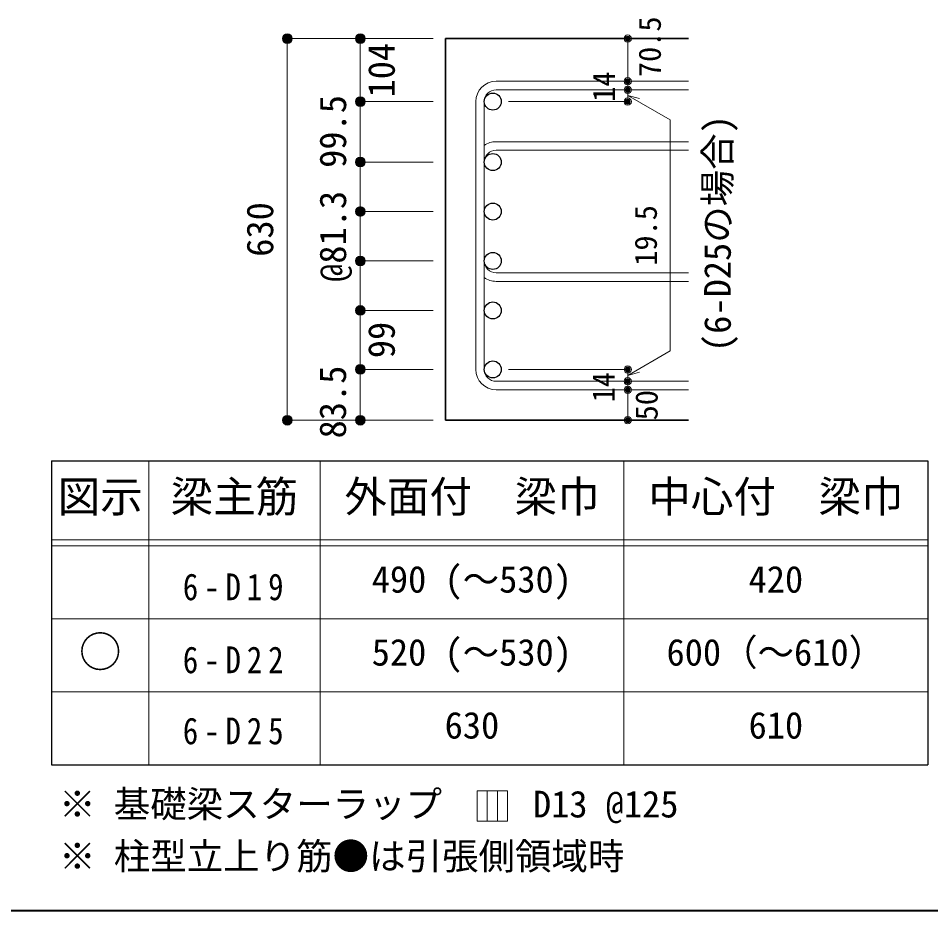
# Model space of a CAD drawing. Units: millimetres at full size, sheet at 1:20; some dimension numbers follow another scale. Extents: x -3982 to 3969, y -2797 to 2801.
# Drawn here: x 910 to 2412, y -2797 to -1329 of the extents above; entities that cross this region are included whole.
import ezdxf
from ezdxf.enums import TextEntityAlignment as Align

# ---------------------------------------------------------------- set-up
doc = ezdxf.new("R2010")
doc.units = ezdxf.units.MM
doc.header["$LTSCALE"] = 20
doc.header["$PDMODE"] = 32
doc.header["$PDSIZE"] = 12
for name, color, linetype, lineweight in [('6-1_躯体線', 2, 'Continuous', 35), ('6-5_梁主筋', 7, 'Continuous', 18), ('6-6_S.T.P.', 7, 'Continuous', 18), ('6-7_文字', 7, 'Continuous', 18), ('6-D_寸法', 4, 'Continuous', 9), ('6-E_枠', 7, 'Continuous', 18), ('F-0_枠', 6, 'Continuous', 40)]:
    doc.layers.add(name, color=color, linetype=linetype, lineweight=lineweight)
doc.styles.add('ＭＳ ゴシック', font='')
doc.styles.get('ＭＳ ゴシック').set_extended_font_data('MS Gothic')

msp = doc.modelspace()

# ---------------------------------------------------------------- linework, layer by layer
at = {"layer": '6-1_躯体線'}
for p, q in [((1612.96, -1362.75), (2012.96, -1362.75)), ((1612.96, -1990.25), (2012.96, -1990.25))]:
    msp.add_line(p, q, dxfattribs=at)
at = {"layer": '6-5_梁主筋', "color": 3, "lineweight": 25}
for centre in [(1690.96, -1466.38), (1690.96, -1565.75), (1690.96, -1647.08), (1690.96, -1728.41), (1690.96, -1809.75), (1690.96, -1906.75)]:
    msp.add_circle(centre, 14, dxfattribs=at)
at = {"layer": '6-6_S.T.P.'}
for p, q in [((1696.46, -1432.88), (2012.96, -1432.88)), ((1696.46, -1446.88), (2012.96, -1446.88)), ((1662.96, -1466.38), (1662.96, -1906.75)), ((1676.96, -1466.38), (1676.96, -1906.75)), ((1696.46, -1532.25), (2012.96, -1532.25)), ((1696.46, -1546.25), (2012.96, -1546.25)), ((1696.46, -1747.91), (2012.96, -1747.91)), ((1696.46, -1761.91), (2012.96, -1761.91)), ((1696.46, -1926.25), (2012.96, -1926.25)), ((1696.46, -1940.25), (2012.96, -1940.25))]:
    msp.add_line(p, q, dxfattribs=at)
for centre, radius, start, end in [((1696.46, -1466.38), 33.5, 90, 180), ((1696.46, -1466.38), 19.5, 90, 180), ((1696.46, -1565.75), 33.5, 90, 125.59765), ((1696.46, -1565.75), 19.5, 90, 180), ((1696.46, -1728.41), 19.5, 180, 270), ((1696.46, -1728.41), 33.5, 234.40235, 270), ((1696.46, -1906.75), 33.5, 180, 270), ((1696.46, -1906.75), 19.5, 180, 270)]:
    msp.add_arc(centre, radius, start, end, dxfattribs=at)
at = {"layer": '6-7_文字'}
for p, q in [((1681.86, -2599.61), (1681.86, -2649.61)), ((1698.53, -2599.61), (1698.53, -2649.61))]:
    msp.add_line(p, q, dxfattribs=at)
msp.add_lwpolyline([(1665.19, -2649.61), (1715.19, -2649.61), (1715.19, -2599.61), (1665.19, -2599.61)], close=True, dxfattribs=at)
at = {"layer": '6-D_寸法'}
for p, q in [((1352.96, -1362.75), (1352.96, -1990.25)), ((1912.96, -1432.31), (1912.96, -1362.75)), ((1912.96, -1446.88), (1912.96, -1432.88)), ((1912.96, -1456.06), (1983.02, -1496.51)), ((1912.96, -1456.06), (1932.28, -1461.23)), ((1472.96, -1466.38), (1592.96, -1466.38)), ((1912.96, -1466.38), (1716.87, -1466.38)), ((1983.02, -1496.51), (1983.02, -1876.05)), ((1472.96, -1565.75), (1592.96, -1565.75)), ((1472.96, -1565.75), (1472.96, -1809.75)), ((1472.96, -1809.75), (1472.96, -1565.75)), ((1472.96, -1647.08), (1592.96, -1647.08)), ((1472.96, -1728.41), (1592.96, -1728.41)), ((1472.96, -1809.75), (1592.96, -1809.75)), ((1472.96, -1809.75), (1472.96, -1906.75)), ((1472.96, -1809.75), (1472.96, -1906.75)), ((1912.96, -1916.5), (1983.02, -1876.05)), ((1472.96, -1990.25), (1472.96, -1906.75)), ((1912.96, -1906.75), (1716.87, -1906.75)), ((1912.96, -1926.25), (1912.96, -1906.75)), ((1912.96, -1916.5), (1932.28, -1911.32)), ((1912.96, -1940.25), (1912.96, -1926.25)), ((1912.96, -1990.25), (1912.96, -1940.25)), ((1352.96, -1990.25), (1462.82, -1990.25)), ((1352.96, -1990.25), (1472.96, -1990.25)), ((1472.96, -1990.25), (1592.96, -1990.25))]:
    msp.add_line(p, q, dxfattribs=at)
at = {"layer": '6-D_寸法', "color": 2, "lineweight": 35}
msp.add_line((1612.96, -1362.75), (1612.96, -1990.25), dxfattribs=at)
at = {"layer": '6-D_寸法'}
for points in [[(1352.96, -1362.75), (1472.96, -1362.75), (1592.96, -1362.75)], [(1472.96, -1362.75), (1472.96, -1466.38), (1472.96, -1565.75)], [(1912.96, -1446.31), (1912.96, -1466.38), (1912.96, -1446.31)], [(1472.96, -1906.75), (1508.33, -1906.75), (1592.96, -1906.75)]]:
    msp.add_lwpolyline(points, dxfattribs=at)
for centre, radius in [((1352.96, -1362.75), 8), ((1352.96, -1362.75), 7.2), ((1352.96, -1362.75), 6.4), ((1352.96, -1362.75), 5.6), ((1352.96, -1362.75), 4.8), ((1352.96, -1362.75), 4), ((1352.96, -1362.75), 3.2), ((1352.96, -1362.75), 2.4), ((1352.96, -1362.75), 1.6), ((1352.96, -1362.75), 0.8), ((1472.96, -1362.75), 8), ((1472.96, -1362.75), 7.2), ((1472.96, -1362.75), 6.4), ((1472.96, -1362.75), 5.6), ((1472.96, -1362.75), 4.8), ((1472.96, -1362.75), 4), ((1472.96, -1362.75), 3.2), ((1472.96, -1362.75), 2.4), ((1472.96, -1362.75), 1.6), ((1472.96, -1362.75), 0.8), ((1912.96, -1362.75), 4), ((1912.96, -1362.75), 3.6), ((1912.96, -1362.75), 3.2), ((1912.96, -1362.75), 2.8), ((1912.96, -1362.75), 2.4), ((1912.96, -1362.75), 2), ((1912.96, -1362.75), 1.6), ((1912.96, -1362.75), 1.2), ((1912.96, -1362.75), 0.8), ((1912.96, -1362.75), 0.4), ((1912.96, -1432.88), 4), ((1912.96, -1432.88), 3.6), ((1912.96, -1432.88), 3.2), ((1912.96, -1432.88), 2.8), ((1912.96, -1432.88), 2.4), ((1912.96, -1432.88), 2), ((1912.96, -1432.88), 1.6), ((1912.96, -1432.88), 1.2), ((1912.96, -1432.88), 0.8), ((1912.96, -1432.88), 0.4), ((1912.96, -1446.88), 4), ((1912.96, -1446.88), 3.6), ((1912.96, -1446.88), 3.2), ((1912.96, -1446.88), 2.8), ((1912.96, -1446.88), 2.4), ((1912.96, -1446.88), 2), ((1912.96, -1446.88), 1.6), ((1912.96, -1446.88), 1.2), ((1912.96, -1446.88), 0.8), ((1912.96, -1446.88), 0.4), ((1472.96, -1466.38), 8), ((1472.96, -1466.38), 7.2), ((1472.96, -1466.38), 6.4), ((1472.96, -1466.38), 5.6), ((1472.96, -1466.38), 4.8), ((1472.96, -1466.38), 4), ((1472.96, -1466.38), 3.2), ((1472.96, -1466.38), 2.4), ((1472.96, -1466.38), 1.6), ((1472.96, -1466.38), 0.8), ((1912.96, -1466.38), 4), ((1912.96, -1466.38), 3.6), ((1912.96, -1466.38), 3.2), ((1912.96, -1466.38), 2.8), ((1912.96, -1466.38), 2.4), ((1912.96, -1466.38), 2), ((1912.96, -1466.38), 1.6), ((1912.96, -1466.38), 1.2), ((1912.96, -1466.38), 0.8), ((1912.96, -1466.38), 0.4), ((1472.96, -1565.75), 8), ((1472.96, -1565.75), 7.2), ((1472.96, -1565.75), 6.4), ((1472.96, -1565.75), 5.6), ((1472.96, -1565.75), 4.8), ((1472.96, -1565.75), 4), ((1472.96, -1565.75), 3.2), ((1472.96, -1565.75), 2.4), ((1472.96, -1565.75), 1.6), ((1472.96, -1565.75), 0.8), ((1472.96, -1647.08), 8), ((1472.96, -1647.08), 7.2), ((1472.96, -1647.08), 6.4), ((1472.96, -1647.08), 5.6), ((1472.96, -1647.08), 4.8), ((1472.96, -1647.08), 4), ((1472.96, -1647.08), 3.2), ((1472.96, -1647.08), 2.4), ((1472.96, -1647.08), 1.6), ((1472.96, -1647.08), 0.8), ((1472.96, -1728.41), 8), ((1472.96, -1728.41), 7.2), ((1472.96, -1728.41), 6.4), ((1472.96, -1728.41), 5.6), ((1472.96, -1728.41), 4.8), ((1472.96, -1728.41), 4), ((1472.96, -1728.41), 3.2), ((1472.96, -1728.41), 2.4), ((1472.96, -1728.41), 1.6), ((1472.96, -1728.41), 0.8), ((1472.96, -1809.75), 8), ((1472.96, -1809.75), 7.2), ((1472.96, -1809.75), 6.4), ((1472.96, -1809.75), 5.6), ((1472.96, -1809.75), 4.8), ((1472.96, -1809.75), 4), ((1472.96, -1809.75), 3.2), ((1472.96, -1809.75), 2.4), ((1472.96, -1809.75), 1.6), ((1472.96, -1809.75), 0.8), ((1472.96, -1906.75), 8), ((1472.96, -1906.75), 7.2), ((1472.96, -1906.75), 6.4), ((1472.96, -1906.75), 5.6), ((1472.96, -1906.75), 4.8), ((1472.96, -1906.75), 4), ((1472.96, -1906.75), 3.2), ((1472.96, -1906.75), 2.4), ((1472.96, -1906.75), 1.6), ((1472.96, -1906.75), 0.8), ((1912.96, -1906.75), 4), ((1912.96, -1906.75), 3.6), ((1912.96, -1906.75), 3.2), ((1912.96, -1906.75), 2.8), ((1912.96, -1906.75), 2.4), ((1912.96, -1906.75), 2), ((1912.96, -1906.75), 1.6), ((1912.96, -1906.75), 1.2), ((1912.96, -1906.75), 0.8), ((1912.96, -1906.75), 0.4), ((1912.96, -1926.25), 4), ((1912.96, -1940.25), 4), ((1912.96, -1926.25), 3.6), ((1912.96, -1926.25), 3.2), ((1912.96, -1926.25), 2.8), ((1912.96, -1926.25), 2.4), ((1912.96, -1926.25), 2), ((1912.96, -1926.25), 1.6), ((1912.96, -1926.25), 1.2), ((1912.96, -1926.25), 0.8), ((1912.96, -1926.25), 0.4), ((1912.96, -1940.25), 3.6), ((1912.96, -1940.25), 3.2), ((1912.96, -1940.25), 2.8), ((1912.96, -1940.25), 2.4), ((1912.96, -1940.25), 2), ((1912.96, -1940.25), 1.6), ((1912.96, -1940.25), 1.2), ((1912.96, -1940.25), 0.8), ((1912.96, -1940.25), 0.4), ((1352.96, -1990.25), 8), ((1352.96, -1990.25), 7.2), ((1352.96, -1990.25), 6.4), ((1352.96, -1990.25), 5.6), ((1352.96, -1990.25), 4.8), ((1352.96, -1990.25), 4), ((1352.96, -1990.25), 3.2), ((1352.96, -1990.25), 2.4), ((1352.96, -1990.25), 1.6), ((1352.96, -1990.25), 0.8), ((1472.96, -1990.25), 8), ((1472.96, -1990.25), 7.2), ((1472.96, -1990.25), 6.4), ((1472.96, -1990.25), 5.6), ((1472.96, -1990.25), 4.8), ((1472.96, -1990.25), 4), ((1472.96, -1990.25), 3.2), ((1472.96, -1990.25), 2.4), ((1472.96, -1990.25), 1.6), ((1472.96, -1990.25), 0.8), ((1912.96, -1990.25), 4), ((1912.96, -1990.25), 3.6), ((1912.96, -1990.25), 3.2), ((1912.96, -1990.25), 2.8), ((1912.96, -1990.25), 2.4), ((1912.96, -1990.25), 2), ((1912.96, -1990.25), 1.6), ((1912.96, -1990.25), 1.2), ((1912.96, -1990.25), 0.8), ((1912.96, -1990.25), 0.4)]:
    msp.add_circle(centre, radius, dxfattribs=at)
at = {"layer": '6-D_寸法', "color": 7}
for p in [(1352.96, -1362.75), (1472.96, -1362.75), (1912.96, -1362.75), (1912.96, -1432.88), (1912.96, -1446.88), (1472.96, -1466.38), (1912.96, -1466.38), (1472.96, -1565.75), (1472.96, -1647.08), (1472.96, -1728.41), (1472.96, -1809.75), (1472.96, -1906.75), (1912.96, -1906.75), (1912.96, -1926.25), (1912.96, -1940.25), (1352.96, -1990.25), (1472.96, -1990.25), (1912.96, -1990.25)]:
    msp.add_point(p, dxfattribs=at)
at = {"layer": '6-E_枠', "color": 3, "lineweight": 25}
for p, q in [((965.14, -2056.95), (965.14, -2556.95)), ((965.14, -2056.95), (2406.83, -2056.95)), ((2406.83, -2056.95), (2406.83, -2556.95)), ((965.14, -2556.95), (2406.83, -2556.95))]:
    msp.add_line(p, q, dxfattribs=at)
at = {"layer": '6-E_枠'}
for p, q in [((1125.14, -2056.95), (1125.14, -2556.95)), ((1406.83, -2056.95), (1406.83, -2556.95)), ((1906.83, -2056.95), (1906.83, -2556.95)), ((965.14, -2186.95), (2406.83, -2186.95)), ((965.14, -2196.95), (2406.83, -2196.95)), ((965.14, -2316.95), (2406.83, -2316.95)), ((965.14, -2436.95), (2406.83, -2436.95))]:
    msp.add_line(p, q, dxfattribs=at)
at = {"layer": 'F-0_枠'}
msp.add_line((3969.4, -2796.83), (-3981.92, -2796.83), dxfattribs=at)

# ---------------------------------------------------------------- texts
at = {"layer": '6-7_文字', "style": 'ＭＳ ゴシック'}
msp.add_text('(6-D25の場合)', height=43.99, rotation=90, dxfattribs=at).set_placement((2095.75, -1878.1), align=Align.BOTTOM_LEFT)
at = {"layer": '6-7_文字', "color": 2, "style": 'ＭＳ ゴシック'}
for s, p in [('図示', (975.14, -2156.95)), ('梁主筋', (1160.98, -2156.95)), ('外面付\u3000梁巾', (1446.83, -2156.95)), ('中心付\u3000梁巾', (1946.83, -2156.95)), ('○', (1010.14, -2411.95))]:
    msp.add_text(s, height=51.32, dxfattribs=at).set_placement(p, align=Align.BOTTOM_LEFT)
at = {"layer": '6-7_文字', "style": 'ＭＳ ゴシック'}
for s, p in [('490 (～530)', (1491.83, -2286.95)), ('420', (2111.83, -2286.95)), ('520 (～530)', (1491.83, -2406.95)), ('600（～610）', (1976.83, -2406.95)), ('630', (1611.83, -2526.95)), ('610', (2111.83, -2526.95)), ('※ 基礎梁スターラップ     D13 @125', (977.51, -2656.67)), ('※ 柱型立上り筋●は引張側領域時', (977.51, -2742.34))]:
    msp.add_text(s, height=43.99, dxfattribs=at).set_placement(p, align=Align.BOTTOM_LEFT)
at = {"layer": '6-7_文字', "char_height": 43.99, "attachment_point": 7, "style": 'ＭＳ ゴシック'}
for s, insert in [('\\T1.38;\\W0.85;6-D19', (1180.98, -2286.95)), ('\\T1.38;\\W0.85;6-D22', (1180.98, -2406.95)), ('\\T1.38;\\W0.85;6-D25', (1180.98, -2523.82))]:
    msp.add_mtext(s, dxfattribs=dict(at, insert=insert))
at = {"layer": '6-D_寸法', "style": 'ＭＳ ゴシック'}
for s, height, p in [('70.5', 36.66, (1978.47, -1426.07)), ('104', 43.99, (1542.96, -1459.56)), ('14', 36.66, (1902.96, -1466.77)), ('99.5', 43.99, (1462.96, -1575.31)), ('@81.3', 43.99, (1462.96, -1762.75)), ('630', 43.99, (1342.96, -1721.5)), ('19.5', 36.66, (1971.94, -1736.28)), ('99', 43.99, (1542.96, -1888.25)), ('83.5', 43.99, (1462.78, -2020.19)), ('14', 36.66, (1902.56, -1960.93)), ('50', 36.66, (1973.19, -1990.48))]:
    msp.add_text(s, height=height, rotation=90, dxfattribs=at).set_placement(p, align=Align.BOTTOM_LEFT)

doc.saveas('drawing.dxf')
